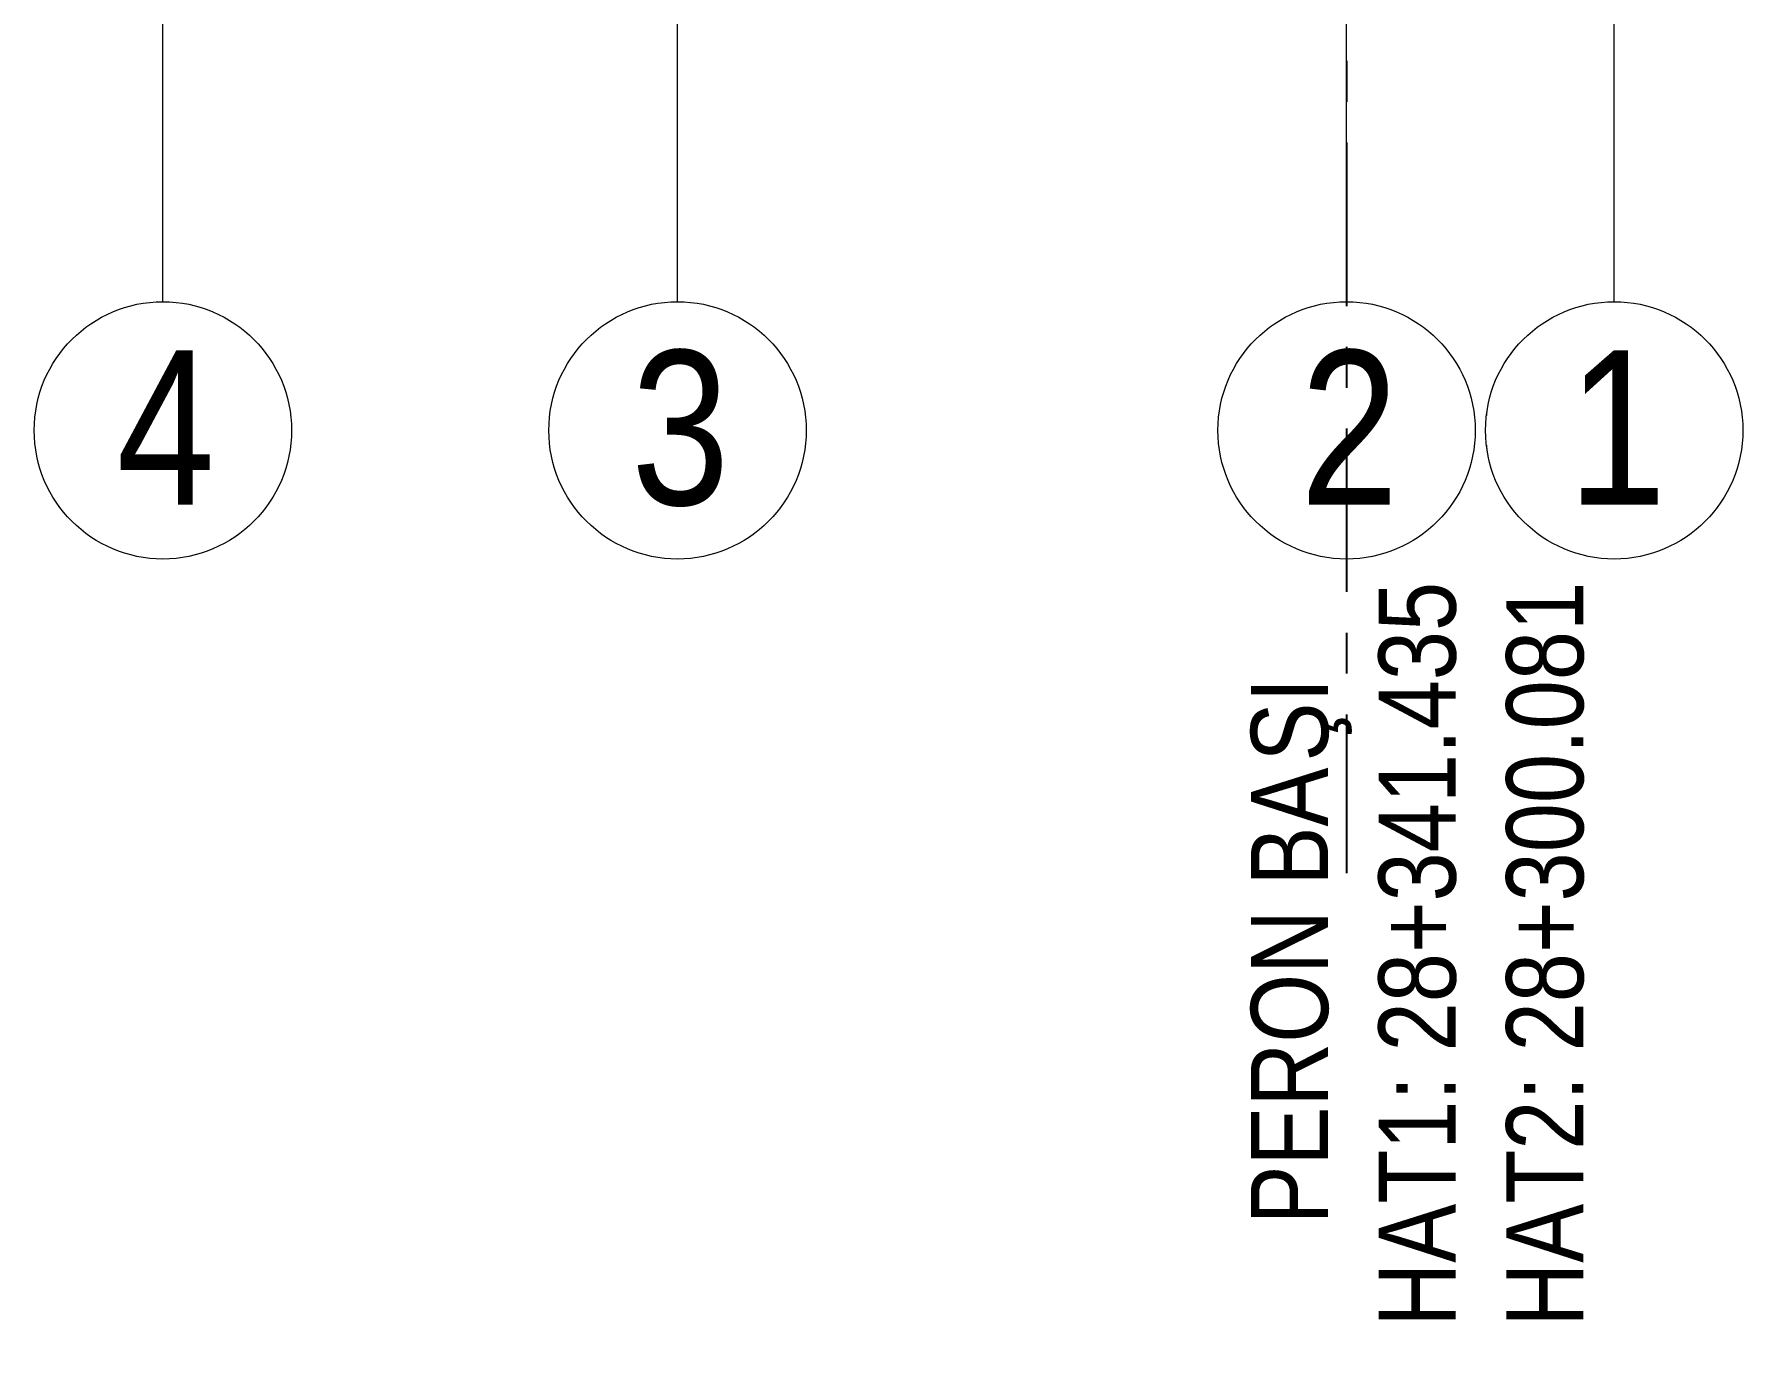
# Model space of a CAD drawing. Header units: metres. Extents: x -201 to 705, y -63 to 42.
# Drawn here: x 656.81 to 690.01, y -49.25 to -23.76 of the extents above; entities that cross this region are included whole.
import ezdxf

# ---------------------------------------------------------------- set-up
doc = ezdxf.new("R2010")
doc.units = ezdxf.units.M
doc.linetypes.add('Grid Line', pattern=[11.1125, 6.35, -1.5875, 1.5875, -1.5875])
doc.linetypes.add('Grid Line 1_4_', pattern=[5.55625, 3.175, -0.79375, 0.79375, -0.79375])
doc.layers.add('A_GRID', color=7, linetype='Continuous', lineweight=9)
doc.layers.add('A_GRID_BALOON', color=7, linetype='Continuous', lineweight=9)
doc.styles.add('Arial Narrow', font='ARIALN.TTF', dxfattribs={"height": 1.5})
doc.styles.add('Arial Narrow_1', font='ARIALN.TTF', dxfattribs={"height": 3})

# ---------------------------------------------------------------- blocks, each defined once
blk = doc.blocks.new('Grid - Aks Sembolü-236857-14_73 _17_73_ TEKNİK KAT _FFL__ANAHTAR PLAN')
at = {"layer": 'A_GRID_BALOON', "color": 253, "true_color": 0xaaaaaa}
blk.add_circle((0, 0), 0.005, dxfattribs=at)

msp = doc.modelspace()

# ---------------------------------------------------------------- linework, layer by layer
at = {"layer": 'A_GRID', "color": 253, "linetype": 'Grid Line', "true_color": 0xaaaaaa}
for p, q in [((682.314, -28.963), (682.314, 14.252)), ((659.314, -28.963), (659.314, 13.652)), ((669.314, -28.963), (669.314, 13.652)), ((687.514, -28.963), (687.514, 13.652))]:
    msp.add_line(p, q, dxfattribs=at)

# ---------------------------------------------------------------- block references
at = {"layer": 'A_GRID_BALOON', "color": 253, "true_color": 0xaaaaaa, "xscale": 499.9999999999995, "yscale": 499.9999999999995, "zscale": 499.9999999999995}
for p in [(659.314, -31.463), (669.314, -31.463)]:
    msp.add_blockref('Grid - Aks Sembolü-236857-14_73 _17_73_ TEKNİK KAT _FFL__ANAHTAR PLAN', p, dxfattribs=at)

# ---------------------------------------------------------------- texts
at = {"layer": 'A_GRID_BALOON', "color": 253, "true_color": 0xaaaaaa, "char_height": 3, "width": 2.32489, "attachment_point": 1, "style": 'Arial Narrow_1'}
for s, insert in [('\\fArial Narrow|b0|i0|c162|p34|;3', (668.413, -29.91)), ('\\fArial Narrow|b0|i0|c162|p34|;4', (658.413, -29.91))]:
    msp.add_mtext(s, dxfattribs=dict(at, insert=insert))
at = {"layer": 'A_GRID_BALOON', "color": 253, "true_color": 0xaaaaaa, "char_height": 1.5, "attachment_point": 1, "rotation": 90, "style": 'Arial Narrow', "bg_fill": 3, "box_fill_scale": 1.25, "bg_fill_color": 256, "bg_fill_true_color": 13158600, "bg_fill_transparency": 0}
for s, insert, width in [('HAT2: 28+300.081', (685.416, -48.879), 17.71729), ('PERON BA', (680.455, -46.894), 10.90295)]:
    msp.add_mtext(s, dxfattribs=dict(at, insert=insert, width=width))

# ---------------------------------------------------------------- next in the draw order: block references
at = {"layer": 'A_GRID_BALOON', "color": 253, "true_color": 0xaaaaaa, "xscale": 499.9999999999995, "yscale": 499.9999999999995, "zscale": 499.9999999999995}
msp.add_blockref('Grid - Aks Sembolü-236857-14_73 _17_73_ TEKNİK KAT _FFL__ANAHTAR PLAN', (687.514, -31.463), dxfattribs=at)

# ---------------------------------------------------------------- next in the draw order: texts
at = {"layer": 'A_GRID_BALOON', "color": 253, "true_color": 0xaaaaaa, "insert": (686.613, -29.91), "char_height": 3, "width": 2.32489, "attachment_point": 1, "style": 'Arial Narrow_1'}
msp.add_mtext('\\fArial Narrow|b0|i0|c162|p34|;1', dxfattribs=at)
at = {"layer": 'A_GRID_BALOON', "color": 253, "true_color": 0xaaaaaa, "insert": (680.455, -37.898), "char_height": 1.5, "width": 2.00422, "attachment_point": 1, "rotation": 90, "style": 'Arial Narrow', "bg_fill": 3, "box_fill_scale": 1.25, "bg_fill_color": 256, "bg_fill_true_color": 13158600, "bg_fill_transparency": 0}
msp.add_mtext('ŞI', dxfattribs=at)

# ---------------------------------------------------------------- next in the draw order: linework, layer by layer
at = {"layer": 'A_GRID', "color": 21, "linetype": 'Grid Line 1_4_', "lineweight": 25, "true_color": 0xffaaaa}
msp.add_line((682.314, 29.691), (682.314, -40.066), dxfattribs=at)

# ---------------------------------------------------------------- next in the draw order: texts
at = {"layer": 'A_GRID_BALOON', "color": 253, "true_color": 0xaaaaaa, "insert": (682.935, -48.879), "char_height": 1.5, "width": 17.71729, "attachment_point": 1, "rotation": 90, "style": 'Arial Narrow', "bg_fill": 3, "box_fill_scale": 1.25, "bg_fill_color": 256, "bg_fill_true_color": 13158600, "bg_fill_transparency": 0}
msp.add_mtext('HAT1: 28+341.435', dxfattribs=at)

# ---------------------------------------------------------------- next in the draw order: block references
at = {"layer": 'A_GRID_BALOON', "color": 253, "true_color": 0xaaaaaa, "xscale": 499.9999999999995, "yscale": 499.9999999999995, "zscale": 499.9999999999995}
msp.add_blockref('Grid - Aks Sembolü-236857-14_73 _17_73_ TEKNİK KAT _FFL__ANAHTAR PLAN', (682.314, -31.463), dxfattribs=at)

# ---------------------------------------------------------------- next in the draw order: texts
at = {"layer": 'A_GRID_BALOON', "color": 253, "true_color": 0xaaaaaa, "insert": (681.413, -29.91), "char_height": 3, "width": 2.32489, "attachment_point": 1, "style": 'Arial Narrow_1'}
msp.add_mtext('\\fArial Narrow|b0|i0|c162|p34|;2', dxfattribs=at)

doc.saveas('drawing.dxf')
